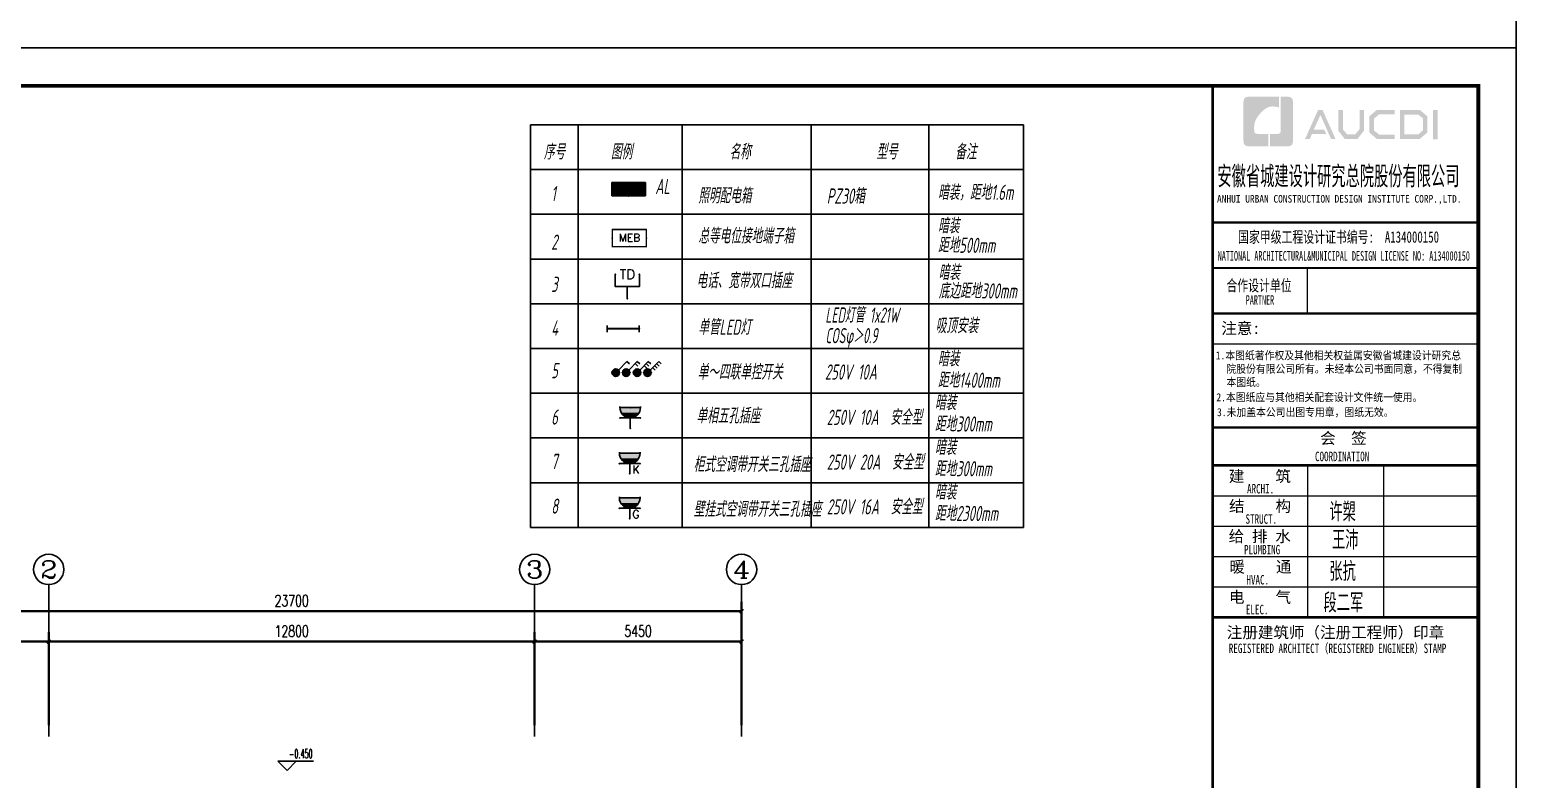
# Model space of a CAD drawing. Extents: x 621174 to 1725648, y -986053 to 860327.
# Drawn here: x 717454 to 756610, y -879317 to -859578 of the extents above; entities that cross this region are included whole.
import ezdxf
from ezdxf.enums import TextEntityAlignment as Align

# ---------------------------------------------------------------- set-up
doc = ezdxf.new("R2010")
doc.units = 0
doc.header["$LTSCALE"] = 1000
doc.header["$MEASUREMENT"] = 0
doc.layers.get('Defpoints').update_dxf_attribs({"color": 8})
for name, color, linetype in [('AXIS', 8, 'Continuous'), ('AXIS_TEXT', 8, 'Continuous'), ('C-AXIS(轴号)', 8, 'Continuous'), ('C-AXIS-T(字)', 8, 'Continuous'), ('DIM', 3, 'Continuous'), ('DIM-照明', 3, 'Continuous'), ('DIM_ELEV', 8, 'Continuous'), ('EQUIP-插座', 3, 'Continuous'), ('EQUIP-照明', 3, 'Continuous'), ('EQUIP-箱柜', 3, 'Continuous'), ('EQUIP-通讯', 3, 'Continuous'), ('PUB_TEXT', 8, 'Continuous'), ('PUB_TITLE', 7, 'Continuous'), ('TEL_TEXT', 7, 'Continuous'), ('TK', 161, 'Continuous'), ('图框', 140, 'Continuous'), ('图签文字', 147, 'Continuous'), ('折板线', 8, 'Continuous')]:
    doc.layers.add(name, color=color, linetype=linetype)
doc.layers.add('EQUIP-消防', color=3, linetype='Continuous', lineweight=18)
doc.layers.add('WALL', color=8, linetype='Continuous', lineweight=40)
doc.styles.add('_TCH_AXIS', font='COMPLEX', dxfattribs={"bigfont": 'GBCBIG'})
doc.styles.add('_TCH_DIM', font='SIMPLEX.shx', dxfattribs={"width": 0.7, "bigfont": 'GBCBIG.shx'})
doc.styles.add('_TCH_DIM_T3', font='SIMPLEX', dxfattribs={"width": 0.705882, "bigfont": 'GBCBIG'})
doc.styles.add('_TCH_LABEL', font='simhei.ttf')
doc.styles.add('_TEL_DIM', font='SIMPLEX', dxfattribs={"width": 0.8, "height": 3.5, "bigfont": 'HZTXT'})
doc.styles.add('COMPLEX', font='COMPLEX')
doc.styles.add('HT', font='simhei.ttf')
doc.styles.add('HZTXT', font='gbeitc.shx', dxfattribs={"width": 0.8, "height": 400, "bigfont": 'hztxt.shx'})
doc.styles.get("Standard").update_dxf_attribs({"font": 'gbenor.shx', "bigfont": 'gbcbig.shx'})
doc.styles.add('建筑图签-1', font='simhei.ttf', dxfattribs={"width": 0.7})
doc.styles.add('建筑图签-2', font='TXT.shx', dxfattribs={"width": 0.5, "bigfont": 'HZTXT.shx'})
doc.dimstyles.new('_TCH_ARCH&&100', dxfattribs={"dimtxt": 297.5, "dimasz": 100, "dimexe": 250, "dimexo": 300, "dimgap": 126.25, "dimtad": 1, "dimdec": 0, "dimzin": 0, "dimdsep": 46, "dimtxsty": '_TCH_DIM_T3', "dimblk": 'ARCHTICK', "dimcen": 0.09, "dimclrt": 7, "dimazin": 2, "dimtfac": 1, "dimtdec": 0, "dimtix": 1, "dimtmove": 2, "dimatfit": 3, "dimfxl": 1, "dimtolj": 1, "dimtzin": 0, "dimarcsym": 0})

# ---------------------------------------------------------------- blocks, each defined once
blk = doc.blocks.new('院标1')
h = blk.add_hatch(color=150)
h.dxf.hatch_style = 1
h.set_gradient(color1=(33, 113, 253), color2=(33, 113, 253), tint=1, name='INVCURVED')
edge = h.paths.add_edge_path()
edge.add_spline(control_points=[(116373, 648379), (116379, 648379), (116382, 648379), (116391, 648379), (116391, 648379), (116391, 648379), (116616, 648379), (116616, 648379), (116616, 648379), (116616, 648379), (116616, 648054), (116616, 648054), (116616, 648054), (116616, 648054), (116108, 648054), (116108, 648054), (116108, 648054), (116028, 648054), (115963, 648111), (115963, 648199), (115963, 648199), (115963, 648199), (115963, 649215), (115963, 649215), (115963, 649215), (115963, 649295), (116018, 649360), (116108, 649360), (116108, 649360), (116108, 649360), (116897, 649360), (116897, 649360), (116897, 649360), (116897, 649360), (116897, 649080), (116897, 649080), (116897, 649080), (116897, 649080), (116566, 649140), (116356, 648859), (116356, 648859), (116245, 648719), (116240, 648545), (116247, 648466), (116247, 648466), (116254, 648386), (116247, 648466), (116247, 648466), (116247, 648466), (116247, 648466), (116258, 648374), (116373, 648379)], knot_values=[0, 0, 0, 0, 0.071429, 0.071429, 0.071429, 0.107143, 0.142857, 0.142857, 0.142857, 0.178571, 0.214286, 0.214286, 0.214286, 0.25, 0.285714, 0.285714, 0.285714, 0.321429, 0.357143, 0.357143, 0.357143, 0.392857, 0.428571, 0.428571, 0.428571, 0.464286, 0.5, 0.5, 0.5, 0.535714, 0.571429, 0.571429, 0.571429, 0.607143, 0.642857, 0.642857, 0.642857, 0.678571, 0.714286, 0.714286, 0.714286, 0.75, 0.785714, 0.785714, 0.785714, 0.821429, 0.857143, 0.857143, 0.857143, 0.928571, 1, 1, 1, 1], degree=3, periodic=0)
h = blk.add_hatch(color=150)
h.dxf.hatch_style = 1
h.set_gradient(color1=(33, 113, 253), color2=(33, 113, 253), tint=1, name='INVCURVED')
edge = h.paths.add_edge_path()
edge.add_spline(control_points=[(117268, 649215), (117268, 649215), (117268, 648199), (117268, 648199), (117268, 648199), (117268, 648114), (117212, 648054), (117123, 648054), (117123, 648054), (117123, 648054), (116663, 648054), (116663, 648054), (116663, 648054), (116663, 648054), (116663, 648379), (116663, 648379), (116663, 648379), (116663, 648379), (116865, 648379), (116865, 648379), (116865, 648379), (116907, 648379), (116941, 648413), (116941, 648455), (116941, 648455), (116941, 648455), (116941, 649360), (116941, 649360), (116941, 649360), (116941, 649360), (117123, 649360), (117123, 649360), (117123, 649360), (117204, 649360), (117268, 649306), (117268, 649215)], knot_values=[0, 0, 0, 0, 0.1, 0.1, 0.1, 0.15, 0.2, 0.2, 0.2, 0.25, 0.3, 0.3, 0.3, 0.35, 0.4, 0.4, 0.4, 0.45, 0.5, 0.5, 0.5, 0.55, 0.6, 0.6, 0.6, 0.65, 0.7, 0.7, 0.7, 0.75, 0.8, 0.8, 0.8, 0.9, 1, 1, 1, 1], degree=3, periodic=0)
blk = doc.blocks.new('2q3q2342q35q2343r5q23rwetr')
at = {"layer": 'PUB_TITLE'}
h = blk.add_hatch(color=147, dxfattribs=at)
h.paths.add_polyline_path([(3533426, 3160669), (3533552, 3160669), (3533552, 3159898), (3533426, 3159898)])
h.paths.add_polyline_path([(3532673, 3160552), (3532673, 3160026), (3533034, 3160026), (3533158, 3160133), (3533158, 3160451), (3533038, 3160552)], flags=16)
h.paths.add_polyline_path([(3532555, 3160670), (3532555, 3159908), (3533078, 3159908), (3533276, 3160078), (3533276, 3160506), (3533081, 3160670)])
h.paths.add_polyline_path([(3532412, 3160674), (3532412, 3160558), (3532005, 3160558), (3531873, 3160447), (3531873, 3160128), (3532005, 3160025), (3532415, 3160025), (3532415, 3159904), (3531951, 3159904), (3531748, 3160078), (3531748, 3160506), (3531947, 3160674)])
h.paths.add_polyline_path([(3530929, 3160672), (3531050, 3160672), (3531050, 3160161), (3531164, 3160030), (3531375, 3160030), (3531489, 3160161), (3531489, 3160672), (3531603, 3160672), (3531603, 3160124), (3531438, 3159907), (3531101, 3159907), (3530929, 3160126)])
h.paths.add_polyline_path([(3530398, 3160671), (3530515, 3160671), (3530857, 3159906), (3530741, 3159906), (3530459, 3160540), (3530284, 3160152), (3530556, 3160152), (3530616, 3160037), (3530236, 3160037), (3530177, 3159904), (3530054, 3159904)])
at = {"layer": '图框'}
for p, q in [((3527618, 3157710), (3534618, 3157710)), ((3527618, 3157710), (3534618, 3157710)), ((3527618, 3156510), (3534618, 3156510))]:
    blk.add_line(p, q, dxfattribs=at)
for points, const_width in [([(3527618, 3121310), (3527618, 3161310)], 70), ([(3527618, 3157710), (3534618, 3157710)], 60), ([(3527618, 3156510), (3534618, 3156510)], 60), ([(3527618, 3156510), (3534618, 3156510)], 60), ([(3530118, 3156510), (3530118, 3155310)], 35), ([(3527618, 3155310), (3534618, 3155310)], 60), ([(3527618, 3155310), (3534618, 3155310)], 60), ([(3527618, 3154510), (3534618, 3154510)], 35), ([(3527626, 3152310), (3534626, 3152310)], 60), ([(3527626, 3151310), (3534626, 3151310)], 70), ([(3527626, 3151310), (3534626, 3151310)], 70), ([(3530126, 3151310), (3530126, 3147310)], 35), ([(3532126, 3151310), (3532126, 3147310)], 35), ([(3527626, 3150510), (3534626, 3150510)], 35), ([(3527626, 3149710), (3534626, 3149710)], 35), ([(3527626, 3148910), (3534626, 3148910)], 35), ([(3527626, 3148110), (3534626, 3148110)], 35), ([(3527626, 3147310), (3534626, 3147310)], 70)]:
    blk.add_lwpolyline(points, dxfattribs=dict(at, const_width=const_width))
blk.add_blockref('院标1', (3412469, 2511661))
at = {"layer": 'PUB_TITLE', "style": 'HT', "width": 0.88}
for s, p in [('1.本图纸著作权及其他相关权益属安徽省城建设计研究总', (3527703, 3154103)), ('本图纸。', (3527983, 3153399)), ('院股份有限公司所有。未经本公司书面同意，不得复制', (3527983, 3153749)), (' 2.本图纸应与其他相关配套设计文件统一使用。 ', (3527593, 3153002)), ('3.未加盖本公司出图专用章，图纸无效。', (3527736, 3152608))]:
    blk.add_text(s, height=210, dxfattribs=at).set_placement(p)
at = {"layer": '图签文字', "color": 7, "style": '建筑图签-1'}
for s, height, width, p in [('安徽省城建设计研究总院股份有限公司', 500, 0.55, (3527746, 3158687)), ('国家甲级工程设计证书编号:  A134000150', 300, 0.7, (3528290, 3157177)), ('合作设计单位', 300, 0.7, (3527983, 3155900))]:
    blk.add_text(s, height=height, dxfattribs=dict(at, width=width)).set_placement(p)
at = {"layer": '图签文字', "linetype": 'Continuous', "style": '建筑图签-1', "width": 0.91}
blk.add_text('ANHUI URBAN CONSTRUCTION DESIGN INSTITUTE CORP.,LTD.', height=200, dxfattribs=at).set_placement((3527736, 3158232))
at = {"layer": '图签文字', "style": '建筑图签-1'}
for s, width, p in [('NATIONAL ARCHITECTURAL&MUNICIPAL DESIGN LICENSE NO: A134000150', 0.6, (3527754, 3156705)), ('PARTNER', 0.6, (3528492, 3155544)), ('COORDINATION', 0.7, (3530317, 3151423)), ('ARCHI.', 0.7, (3528527, 3150572)), ('STRUCT.', 0.7, (3528487, 3149775)), ('PLUMBING', 0.7, (3528447, 3148969)), ('HVAC.', 0.7, (3528511, 3148175)), ('ELEC.', 0.7, (3528496, 3147391)), ('REGISTERED ARCHITECT（REGISTERED ENGINEER）STAMP', 0.7, (3528046, 3146369))]:
    blk.add_text(s, height=250, dxfattribs=dict(at, width=width)).set_placement(p)
at = {"layer": '图签文字', "color": 7, "style": '建筑图签-1'}
for s, p in [('注意:', (3527849, 3154773)), ('会  签', (3530452, 3151878)), ('建    筑', (3528047, 3150877)), ('结    构', (3528052, 3150089)), ('给 排 水', (3528043, 3149295)), ('暖    通', (3528061, 3148492)), ('电    气', (3528051, 3147692)), ('注册建筑师（注册工程师）印章', (3527993, 3146764))]:
    blk.add_text(s, height=300, dxfattribs=at).set_placement(p)
at = {"layer": '图签文字', "color": 1, "style": '建筑图签-2', "width": 0.7}
for s, p in [('许槊', (3530692, 3149838)), ('王沛', (3530763, 3149097)), ('张抗', (3530694, 3148269)), ('段二军', (3530538, 3147442))]:
    blk.add_text(s, height=500, dxfattribs=at).set_placement(p)
blk = doc.blocks.new('_ArchTick')
at = {"color": 0, "linetype": 'ByBlock', "const_width": 0.4}
blk.add_lwpolyline([(-0.5, -0.5), (0.5, 0.5)], dxfattribs=at)
blk = doc.blocks.new('*D17')
at = {"layer": 'AXIS', "color": 0, "lineweight": -2, "transparency": 16777216}
for p, q in [((1661158, 1161028), (1661158, 1164278)), ((1684858, 1161028), (1684858, 1164278)), ((1661158, 1164028), (1684858, 1164028))]:
    blk.add_line(p, q, dxfattribs=at)
at = {"layer": 'Defpoints', "color": 0, "transparency": 16777216}
for p in [(1684858, 1164028), (1661158, 1160728), (1684858, 1160728)]:
    blk.add_point(p, dxfattribs=at)
at = {"layer": 'AXIS', "color": 0, "lineweight": -2, "transparency": 16777216, "xscale": 100, "yscale": 100, "zscale": 100, "rotation": 180}
blk.add_blockref('_ArchTick', (1661158, 1164028), dxfattribs=at)
at = {"layer": 'AXIS', "color": 0, "lineweight": -2, "transparency": 16777216, "xscale": 100, "yscale": 100, "zscale": 100}
blk.add_blockref('_ArchTick', (1684858, 1164028), dxfattribs=at)
at = {"layer": 'AXIS', "color": 7, "transparency": 16777216, "insert": (1673008, 1164303), "char_height": 297.5, "attachment_point": 5, "style": '_TCH_DIM_T3'}
blk.add_mtext('\\A1;23700', dxfattribs=at)
blk = doc.blocks.new('*D16')
at = {"layer": 'AXIS', "color": 0, "lineweight": -2, "transparency": 16777216}
for p, q in [((1679408, 1161028), (1679408, 1163478)), ((1684858, 1161028), (1684858, 1163478)), ((1679408, 1163228), (1684858, 1163228))]:
    blk.add_line(p, q, dxfattribs=at)
at = {"layer": 'Defpoints', "color": 0, "transparency": 16777216}
for p in [(1684858, 1163228), (1679408, 1160728), (1684858, 1160728)]:
    blk.add_point(p, dxfattribs=at)
at = {"layer": 'AXIS', "color": 0, "lineweight": -2, "transparency": 16777216, "xscale": 100, "yscale": 100, "zscale": 100, "rotation": 180}
blk.add_blockref('_ArchTick', (1679408, 1163228), dxfattribs=at)
at = {"layer": 'AXIS', "color": 0, "lineweight": -2, "transparency": 16777216, "xscale": 100, "yscale": 100, "zscale": 100}
blk.add_blockref('_ArchTick', (1684858, 1163228), dxfattribs=at)
at = {"layer": 'AXIS', "color": 7, "transparency": 16777216, "insert": (1682133, 1163503), "char_height": 297.5, "attachment_point": 5, "style": '_TCH_DIM_T3'}
blk.add_mtext('\\A1;5450', dxfattribs=at)
blk = doc.blocks.new('*D15')
at = {"layer": 'AXIS', "color": 0, "lineweight": -2, "transparency": 16777216}
for p, q in [((1666608, 1161028), (1666608, 1163478)), ((1679408, 1161028), (1679408, 1163478)), ((1666608, 1163228), (1679408, 1163228))]:
    blk.add_line(p, q, dxfattribs=at)
at = {"layer": 'Defpoints', "color": 0, "transparency": 16777216}
for p in [(1679408, 1163228), (1666608, 1160728), (1679408, 1160728)]:
    blk.add_point(p, dxfattribs=at)
at = {"layer": 'AXIS', "color": 0, "lineweight": -2, "transparency": 16777216, "xscale": 100, "yscale": 100, "zscale": 100, "rotation": 180}
blk.add_blockref('_ArchTick', (1666608, 1163228), dxfattribs=at)
at = {"layer": 'AXIS', "color": 0, "lineweight": -2, "transparency": 16777216, "xscale": 100, "yscale": 100, "zscale": 100}
blk.add_blockref('_ArchTick', (1679408, 1163228), dxfattribs=at)
at = {"layer": 'AXIS', "color": 7, "transparency": 16777216, "insert": (1673008, 1163503), "char_height": 297.5, "attachment_point": 5, "style": '_TCH_DIM_T3'}
blk.add_mtext('\\A1;12800', dxfattribs=at)
blk = doc.blocks.new('*D14')
at = {"layer": 'AXIS', "color": 0, "lineweight": -2, "transparency": 16777216}
for p, q in [((1661158, 1161028), (1661158, 1163478)), ((1666608, 1161028), (1666608, 1163478)), ((1661158, 1163228), (1666608, 1163228))]:
    blk.add_line(p, q, dxfattribs=at)
at = {"layer": 'Defpoints', "color": 0, "transparency": 16777216}
for p in [(1666608, 1163228), (1661158, 1160728), (1666608, 1160728)]:
    blk.add_point(p, dxfattribs=at)
at = {"layer": 'AXIS', "color": 0, "lineweight": -2, "transparency": 16777216, "xscale": 100, "yscale": 100, "zscale": 100, "rotation": 180}
blk.add_blockref('_ArchTick', (1661158, 1163228), dxfattribs=at)
at = {"layer": 'AXIS', "color": 0, "lineweight": -2, "transparency": 16777216, "xscale": 100, "yscale": 100, "zscale": 100}
blk.add_blockref('_ArchTick', (1666608, 1163228), dxfattribs=at)
at = {"layer": 'AXIS', "color": 7, "transparency": 16777216, "insert": (1663883, 1163503), "char_height": 297.5, "attachment_point": 5, "style": '_TCH_DIM_T3'}
blk.add_mtext('\\A1;5450', dxfattribs=at)
blk = doc.blocks.new('_AXISO')
blk.add_circle((0, 0), 0.5)
at = {"layer": 'AXIS_TEXT', "style": 'COMPLEX', "width": 1.041667}
blk.add_attdef('A', text='', height=0.56, dxfattribs=at).set_placement((-0.25, -0.28), (0.25, -0.28), align=Align.FIT)
blk = doc.blocks.new('*X48')
at = {"color": 0}
for p, q in [((-250, 33), (-83, 200)), ((-250, 68), (-118, 200)), ((-250, 104), (-154, 200)), ((-250, 139), (-189, 200)), ((-250, 174), (-224, 200)), ((-247, 0), (-47, 200)), ((-212, 0), (-12, 200)), ((-177, 0), (23, 200)), ((-141, 0), (59, 200)), ((-106, 0), (94, 200)), ((-71, 0), (129, 200)), ((-35, 0), (165, 200)), ((0, 0), (200, 200)), ((35, 0), (235, 200)), ((71, 0), (250, 179)), ((106, 0), (250, 144)), ((141, 0), (250, 109)), ((177, 0), (250, 73)), ((212, 0), (250, 38)), ((247, 0), (250, 3))]:
    blk.add_line(p, q, dxfattribs=at)
blk = doc.blocks.new('$equip$00001421')
for p, q in [((0.75, 0.6), (-0.75, 0.6)), ((-0.75, 0.6), (-0.75, 0)), ((-0.75, 0), (0.75, 0)), ((0.75, 0), (0.75, 0.6))]:
    blk.add_line(p, q)
at = {"const_width": 0.6}
blk.add_lwpolyline([(-0.75, 0.3), (0.75, 0.3)], dxfattribs=at)
for p in [(-0.75, 0.3), (0, 0.6), (0, 0), (0.75, 0.3)]:
    blk.add_point(p)
at = {"xscale": 0.00300000000061118, "yscale": 0.00300000000061118, "zscale": 0.00300000000061118}
blk.add_blockref('*X48', (0, 0), dxfattribs=at)
at = {"style": '_TCH_LABEL', "flags": 9}
blk.add_attdef('A', (0, 0), '', height=0.00002, dxfattribs=at)
blk = doc.blocks.new('$equip$00002389')
for p, q in [((-0.65, 0.65), (-0.65, 0)), ((0.65, 0.65), (-0.65, 0.65)), ((0.65, 0), (0.65, 0.65)), ((-0.65, 0), (0.65, 0))]:
    blk.add_line(p, q)
at = {"const_width": 0.05}
blk.add_lwpolyline([(-0.65, 0.65), (0.65, 0.65), (0.65, 0), (-0.65, 0), (-0.65, 0.65), (0.65, 0.65)], dxfattribs=at)
for p in [(0, 0.65), (-0.65, 0.325), (0, 0), (0.65, 0.325)]:
    blk.add_point(p)
at = {"color": 7, "style": '_TEL_DIM'}
blk.add_attdef('$TEXT$', text='', height=0.3, dxfattribs=at).set_placement((0.006, 0.343), align=Align.MIDDLE_CENTER)
at = {"color": 7, "style": '_TEL_DIM', "flags": 1}
blk.add_attdef('A', text='', height=0.00002, dxfattribs=at).set_placement((0, 0), align=Align.MIDDLE_CENTER)
blk = doc.blocks.new('$equip$00001962')
for p, q in [((0.147, 0.356), (0.625, 0.833)), ((0.625, 0.833), (0.766, 0.692))]:
    blk.add_line(p, q)
blk.add_circle((0, 0.208), 0.208)
for p in [(-0.208, 0.208), (0, 0.417), (0, 0), (0.208, 0.208)]:
    blk.add_point(p)
for points in [[(-0.18, 0.313), (0.18, 0.313), (-0.208, 0.208), (0.208, 0.208)], [(-0.18, 0.104), (0.18, 0.104), (-0.208, 0.208), (0.208, 0.208)], [(-0.104, 0.389), (0.104, 0.389), (-0.18, 0.313), (0.18, 0.313)], [(-0.104, 0.028), (0.104, 0.028), (-0.18, 0.104), (0.18, 0.104)], [(0, 0.417), (0, 0.417), (-0.104, 0.389), (0.104, 0.389)], [(0, 0), (0, 0), (-0.104, 0.028), (0.104, 0.028)]]:
    blk.add_solid(points)
at = {"layer": 'TEL_TEXT', "style": '_TEL_DIM', "flags": 1}
blk.add_attdef('A', text='', height=0.00002, dxfattribs=at).set_placement((0, 0), align=Align.MIDDLE_CENTER)
blk = doc.blocks.new('$equip$00001963')
for p, q in [((0.147, 0.356), (0.625, 0.833)), ((0.625, 0.833), (0.766, 0.692)), ((0.512, 0.72), (0.653, 0.579))]:
    blk.add_line(p, q)
blk.add_circle((0, 0.208), 0.208)
for p in [(-0.208, 0.208), (0, 0.417), (0, 0), (0.208, 0.208)]:
    blk.add_point(p)
for points in [[(-0.18, 0.313), (0.18, 0.313), (-0.208, 0.208), (0.208, 0.208)], [(-0.18, 0.104), (0.18, 0.104), (-0.208, 0.208), (0.208, 0.208)], [(-0.104, 0.389), (0.104, 0.389), (-0.18, 0.313), (0.18, 0.313)], [(-0.104, 0.028), (0.104, 0.028), (-0.18, 0.104), (0.18, 0.104)], [(0, 0.417), (0, 0.417), (-0.104, 0.389), (0.104, 0.389)], [(0, 0), (0, 0), (-0.104, 0.028), (0.104, 0.028)]]:
    blk.add_solid(points)
at = {"layer": 'TEL_TEXT', "style": '_TEL_DIM', "flags": 1}
blk.add_attdef('A', text='', height=0.00002, dxfattribs=at).set_placement((0, 0), align=Align.MIDDLE_CENTER)
blk = doc.blocks.new('$equip$00001964')
for p, q in [((0.147, 0.356), (0.625, 0.833)), ((0.625, 0.833), (0.766, 0.692)), ((0.399, 0.607), (0.54, 0.466)), ((0.512, 0.72), (0.653, 0.579))]:
    blk.add_line(p, q)
blk.add_circle((0, 0.208), 0.208)
for p in [(-0.208, 0.208), (0, 0.417), (0, 0), (0.208, 0.208)]:
    blk.add_point(p)
for points in [[(-0.18, 0.313), (0.18, 0.313), (-0.208, 0.208), (0.208, 0.208)], [(-0.18, 0.104), (0.18, 0.104), (-0.208, 0.208), (0.208, 0.208)], [(-0.104, 0.389), (0.104, 0.389), (-0.18, 0.313), (0.18, 0.313)], [(-0.104, 0.028), (0.104, 0.028), (-0.18, 0.104), (0.18, 0.104)], [(0, 0.417), (0, 0.417), (-0.104, 0.389), (0.104, 0.389)], [(0, 0), (0, 0), (-0.104, 0.028), (0.104, 0.028)]]:
    blk.add_solid(points)
at = {"layer": 'TEL_TEXT', "style": '_TEL_DIM', "flags": 1}
blk.add_attdef('A', text='', height=0.00002, dxfattribs=at).set_placement((0, 0), align=Align.MIDDLE_CENTER)
blk = doc.blocks.new('$equip$00001965')
for p, q in [((0.147, 0.356), (0.625, 0.833)), ((0.625, 0.833), (0.766, 0.692)), ((0.286, 0.494), (0.427, 0.353)), ((0.399, 0.607), (0.54, 0.466)), ((0.512, 0.72), (0.653, 0.579))]:
    blk.add_line(p, q)
blk.add_circle((0, 0.208), 0.208)
for p in [(-0.208, 0.208), (0, 0.417), (0, 0), (0.208, 0.208)]:
    blk.add_point(p)
for points in [[(-0.18, 0.312), (0.18, 0.312), (-0.208, 0.208), (0.208, 0.208)], [(-0.18, 0.104), (0.18, 0.104), (-0.208, 0.208), (0.208, 0.208)], [(-0.104, 0.389), (0.104, 0.389), (-0.18, 0.312), (0.18, 0.312)], [(-0.104, 0.028), (0.104, 0.028), (-0.18, 0.104), (0.18, 0.104)], [(0, 0.417), (0, 0.417), (-0.104, 0.389), (0.104, 0.389)], [(0, 0), (0, 0), (-0.104, 0.028), (0.104, 0.028)]]:
    blk.add_solid(points)
at = {"layer": 'TEL_TEXT', "style": '_TEL_DIM', "flags": 1}
blk.add_attdef('A', text='', height=0.00002, dxfattribs=at).set_placement((0, 0), align=Align.MIDDLE_CENTER)
blk = doc.blocks.new('$equip$00001237')
for p, q in [((-0.5, 1.05), (-0.5, 1)), ((-0.5, 1), (0.5, 1)), ((0.5, 1.05), (0.5, 1)), ((0.5, 0.5), (-0.5, 0.5)), ((0, 0.5), (0, 0))]:
    blk.add_line(p, q)
blk.add_arc((0, 1), 0.5, 180, 0)
for p in [(0, 1), (-0.5, 0.5), (0, 0), (0.5, 0.5)]:
    blk.add_point(p)
for points in [[(0.433, 0.75), (-0.433, 0.75), (0.5, 1), (-0.5, 1)], [(0.25, 0.567), (-0.25, 0.567), (0.433, 0.75), (-0.433, 0.75)], [(0, 0.5), (0, 0.5), (0.25, 0.567), (-0.25, 0.567)]]:
    blk.add_solid(points)
at = {"flags": 9}
blk.add_attdef('A', (0, 0), '', height=0.00002, dxfattribs=at)
blk = doc.blocks.new('$equip$00002670')
for p, q in [((-0.5, 0.499), (-0.5, 0.999)), ((0.5, 0.999), (0.5, 0.499)), ((0.5, 0.499), (-0.5, 0.499)), ((0, 0.5), (0, 0))]:
    blk.add_line(p, q)
for p in [(-0.5, 0.999), (0.5, 0.999), (-0.5, 0.499), (0, 0), (0.5, 0.499)]:
    blk.add_point(p)
at = {"color": 7, "style": '_TEL_DIM'}
blk.add_attdef('$TEXT$', text='', height=0.4, dxfattribs=at).set_placement((0, 0.999), align=Align.MIDDLE_CENTER)
at = {"color": 7, "style": '_TEL_DIM', "flags": 1}
blk.add_attdef('A', text='', height=0.000025, dxfattribs=at).set_placement((0, 0), align=Align.MIDDLE_CENTER)
blk = doc.blocks.new('$equip$00001764')
for p, q in [((-0.5, 1.05), (-0.5, 1)), ((-0.5, 1), (0.5, 1)), ((0.5, 1.05), (0.5, 1)), ((0.5, 0.5), (-0.5, 0.5)), ((0, 0.5), (0, 0))]:
    blk.add_line(p, q)
blk.add_arc((0, 1), 0.5, 180, 0)
for p in [(-0.5, 0.5), (0, 0), (0.5, 0.5)]:
    blk.add_point(p)
for points in [[(0.433, 0.75), (-0.433, 0.75), (0.5, 1), (-0.5, 1)], [(0.25, 0.567), (-0.25, 0.567), (0.433, 0.75), (-0.433, 0.75)], [(0, 0.5), (0, 0.5), (0.25, 0.567), (-0.25, 0.567)]]:
    blk.add_solid(points)
at = {"color": 7, "style": '_TEL_DIM'}
blk.add_attdef('$TEXT$', text='', height=0.4, dxfattribs=at).set_placement((0.303, 0.211), align=Align.MIDDLE_CENTER)
at = {"color": 7, "style": '_TEL_DIM', "flags": 1}
blk.add_attdef('A', text='', height=0.00002, dxfattribs=at).set_placement((0, 0), align=Align.MIDDLE_CENTER)
blk = doc.blocks.new('$equip$00001159')
for p, q in [((-1.2, 0.25), (-1.2, -0.25)), ((-1.2, 0), (1.2, 0)), ((1.2, 0.25), (1.2, -0.25))]:
    blk.add_line(p, q)
at = {"const_width": 0.14}
blk.add_lwpolyline([(-1.2, 0), (1.2, 0)], dxfattribs=at)
at = {"layer": 'EQUIP-照明'}
for p in [(-1.2, 0), (0, 0), (1.2, 0)]:
    blk.add_point(p, dxfattribs=at)
at = {"layer": 'EQUIP-照明', "flags": 9}
blk.add_attdef('A', (0, 0), '', height=0.00002, dxfattribs=at)
blk = doc.blocks.new('SDFGSDFHJJ')
at = {"layer": 'C-AXIS(轴号)', "color": 8}
for p, q in [((1666608, 1160728.4), (1666608, 1164728.4)), ((1679408, 1160728.4), (1679408, 1164728.4)), ((1684858, 1160728.4), (1684858, 1164728.4))]:
    blk.add_line(p, q, dxfattribs=at)
at = {"layer": 'DIM_ELEV', "color": 8}
for p, q in [((1672886.6, 1159834.9), (1672646.6, 1160074.9)), ((1672646.6, 1160074.9), (1673581.8, 1160074.9)), ((1672886.6, 1159834.9), (1673126.6, 1160074.9))]:
    blk.add_line(p, q, dxfattribs=at)
at = {"layer": 'C-AXIS(轴号)', "color": 8}
ref = blk.add_blockref('_AXISO', (1666608, 1165128.4), dxfattribs=dict(at, xscale=800, yscale=800, zscale=800))
ref.add_attrib('A', '2', dxfattribs={"layer": 'C-AXIS-T(字)', "height": 452.5, "style": '_TCH_AXIS', "width": 1.5}).set_placement((1666381.7, 1164902.1), (1666834.3, 1164902.1), align=Align.FIT)
ref = blk.add_blockref('_AXISO', (1679408, 1165128.4), dxfattribs=dict(at, xscale=800, yscale=800, zscale=800))
ref.add_attrib('A', '3', dxfattribs={"layer": 'C-AXIS-T(字)', "height": 452.5, "style": '_TCH_AXIS', "width": 1.5}).set_placement((1679181.7, 1164902.1), (1679634.3, 1164902.1), align=Align.FIT)
ref = blk.add_blockref('_AXISO', (1684858, 1165128.4), dxfattribs=dict(at, xscale=800, yscale=800, zscale=800))
ref.add_attrib('A', '4', dxfattribs={"layer": 'C-AXIS-T(字)', "height": 452.5, "style": '_TCH_AXIS', "width": 1.3125}).set_placement((1684631.7, 1164902.1), (1685084.3, 1164902.1), align=Align.FIT)
at = {"layer": 'PUB_TEXT', "color": 8, "style": '_TCH_DIM', "width": 0.494118}
blk.add_text('-0.450', height=238, dxfattribs=at).set_placement((1672941.8, 1160154.9))
at = {"layer": 'AXIS', "color": 8}
for p1, p2, distance, picture, middle in [((1661158, 1160728.4), (1684858, 1160728.4), 3300, '*D17', (1673008, 1164303.4)), ((1661158, 1160728.4), (1666608, 1160728.4), 2500, '*D14', (1663883, 1163503.4)), ((1666608, 1160728.4), (1679408, 1160728.4), 2500, '*D15', (1673008, 1163503.4)), ((1679408, 1160728.4), (1684858, 1160728.4), 2500, '*D16', (1682133, 1163503.4))]:
    dim = blk.add_aligned_dim(p1=p1, p2=p2, distance=distance, dimstyle='_TCH_ARCH&&100', dxfattribs=at)
    dim.commit()
    dim.dimension.update_dxf_attribs({"geometry": picture, "text_midpoint": middle})

msp = doc.modelspace()

# ---------------------------------------------------------------- linework, layer by layer
at = {"layer": 'DIM', "color": 2, "linetype": 'Continuous'}
for p, q in [((730646, -862082), (743630, -862082)), ((730646, -863260), (743630, -863260)), ((730646, -864438), (743630, -864438)), ((730646, -865616), (743630, -865616)), ((730646, -866794), (743630, -866794)), ((730646, -867973), (743630, -867973)), ((730646, -869151), (743630, -869151)), ((730646, -870329), (743630, -870329)), ((730646, -871507), (743630, -871507)), ((730646, -872685), (743630, -872685))]:
    msp.add_line(p, q, dxfattribs=at)
at = {"layer": 'TK', "color": 2}
for p, q in [((730646, -862082), (730646, -872685)), ((731902, -862082), (731902, -872685)), ((734637, -862082), (734637, -872685)), ((738040, -862082), (738040, -872685)), ((741141, -862082), (741141, -872685)), ((743630, -862082), (743630, -872685)), ((743630, -862082), (743630, -872686)), ((743630, -863260), (743630, -872685))]:
    msp.add_line(p, q, dxfattribs=at)
at = {"layer": '图框'}
for points in [[(697210, -818099), (756610, -818099), (756610, -860053), (697210, -860053)], [(697210, -902053), (756610, -902053), (756610, -860053), (697210, -860053)]]:
    msp.add_lwpolyline(points, close=True, dxfattribs=at)
at = {"layer": '图框', "const_width": 100}
msp.add_lwpolyline([(699710, -901053), (755610, -901053), (755610, -861053), (699710, -861053)], close=True, dxfattribs=at)

# ---------------------------------------------------------------- block references
at = {"layer": 'EQUIP-插座', "xscale": 543.0857142925263, "yscale": 543.0857142925263, "zscale": 543.0857142925263}
msp.add_blockref('$equip$00001237', (733270, -870071), dxfattribs=at)
for p, values in [((733258, -871273), {'$TEXT$': 'K'}), ((733258, -872451), {'$TEXT$': 'G'})]:
    msp.add_blockref('$equip$00001764', p, dxfattribs=at).add_auto_attribs(values)
at = {"layer": 'EQUIP-消防', "color": 7, "xscale": 691.2, "yscale": 691.2, "zscale": 691.2}
msp.add_blockref('$equip$00002389', (733249, -865291), dxfattribs=at).add_auto_attribs({'$TEXT$': 'MEB'})
at = {"layer": 'EQUIP-照明'}
for name, p, xscale, yscale, zscale in [('$equip$00001159', (733088, -867452), 350, 350, 350), ('$equip$00001962', (732889, -868707), 471.4285714626312, 471.4285714626312, 471.4285714626312), ('$equip$00001963', (733163, -868707), 471.4285714626312, 471.4285714626312, 471.4285714626312), ('$equip$00001964', (733452, -868707), 471.4285714626312, 471.4285714626312, 471.4285714626312), ('$equip$00001965', (733726, -868707), 471.4285714626312, 471.4285714626312, 471.4285714626312)]:
    msp.add_blockref(name, p, dxfattribs=dict(at, xscale=xscale, yscale=yscale, zscale=zscale))
at = {"layer": 'EQUIP-箱柜', "xscale": 589.2857142925262, "yscale": 589.2857142925262, "zscale": 589.2857142925262}
msp.add_blockref('$equip$00001421', (733229, -863955), dxfattribs=at)
at = {"layer": 'EQUIP-通讯', "xscale": 640, "yscale": 640, "zscale": 640}
msp.add_blockref('$equip$00002670', (733195, -866657), dxfattribs=at).add_auto_attribs({'$TEXT$': 'TD'})
at = {"layer": 'WALL'}
msp.add_blockref('SDFGSDFHJJ', (-948654, -2038919), dxfattribs=at)
at = {"layer": '折板线'}
msp.add_blockref('2q3q2342q35q2343r5q23rwetr', (-2779008, -4022363), dxfattribs=at)

# ---------------------------------------------------------------- texts
at = {"color": 0, "style": 'HZTXT'}
for s, width, p in [('序号', 0.7, (730993, -862994)), ('图例', 0.7, (732761, -862994)), ('名称', 0.7, (735883, -862994)), ('型号', 0.7, (739753, -862994)), ('备注', 0.7, (741830, -862994)), ('1', 0.7, (731191, -864094)), ('AL', 0.7, (733931, -863904)), ('照明配电箱', 0.7, (735061, -864149)), ('PZ30箱', 0.7, (738450, -864159)), ('暗装，距地1.6m', 0.7, (741377, -864061)), ('2', 0.7, (731191, -865372)), ('3', 0.7, (731191, -866483)), ('LED灯管 1x21W', 0.65, (738412, -867292)), ('4', 0.7, (731191, -867635)), ('单管LED灯', 0.7, (735061, -867611)), ('吸顶安装', 0.7, (741311, -867572)), ('COSφ＞0.9', 0.65, (738412, -867834)), ('暗装', 0.7, (741373, -868447)), ('5', 0.7, (731191, -868756)), ('距地1400mm', 0.7, (741373, -869008)), ('暗装', 0.7, (741295, -869599)), ('6', 0.7, (731191, -869978)), ('单相五孔插座', 0.7, (735011, -869945)), ('250V 10A  安全型', 0.7, (738450, -869986)), ('距地300mm', 0.7, (741295, -870161)), ('暗装', 0.7, (741295, -870777)), ('7', 0.7, (731191, -871146)), ('柜式空调带开关三孔插座', 0.7, (734939, -871228)), ('250V 20A  安全型', 0.7, (738450, -871164)), ('距地300mm', 0.7, (741295, -871339)), ('暗装', 0.7, (741295, -871956)), ('8', 0.7, (731191, -872324)), ('壁挂式空调带开关三孔插座', 0.7, (734939, -872406)), ('250V 16A  安全型', 0.7, (738450, -872342)), ('距地2300mm', 0.7, (741295, -872517))]:
    msp.add_text(s, height=400, dxfattribs=dict(at, width=width)).set_placement(p)
at = {"color": 0, "style": 'HZTXT', "width": 0.7}
for s, p in [('单～四联单控开关', (735043, -868592)), ('250V 10A', (738402, -868592))]:
    msp.add_text(s, height=400, dxfattribs=at).set_placement(p, align=Align.MIDDLE_LEFT)
at = {"layer": 'DIM-照明', "color": 0, "style": 'HZTXT', "width": 0.7}
for s, p in [('暗装', (741376, -864941)), ('总等电位接地端子箱', (735061, -865208)), ('距地500mm', (741376, -865455)), ('暗装', (741393, -866170)), ('暗装', (741393, -866170)), ('电话、宽带双口插座', (735011, -866386)), ('底边距地300mm', (741393, -866657))]:
    msp.add_text(s, height=400, dxfattribs=at).set_placement(p)

doc.saveas('drawing.dxf')
